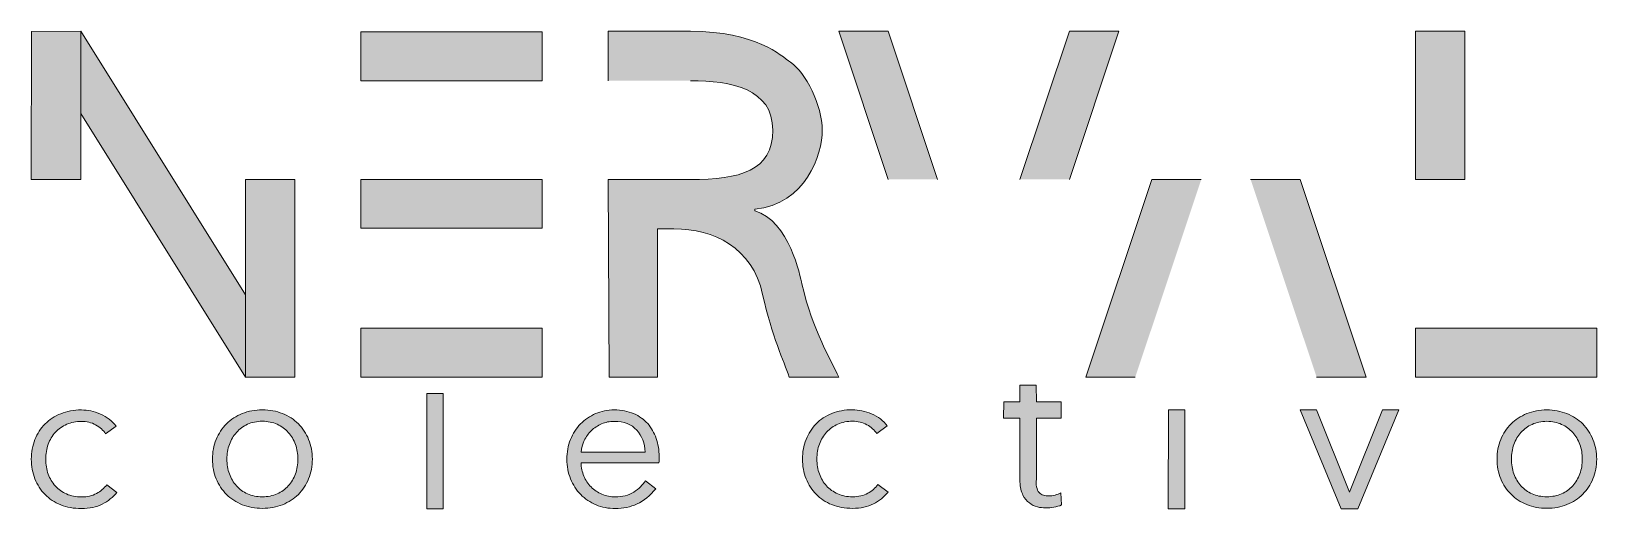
# Model space of a CAD drawing. Header units: inches. Extents: x 2 to 97, y -39 to -10.
import ezdxf

# ---------------------------------------------------------------- set-up
doc = ezdxf.new("R2010")
doc.units = ezdxf.units.IN
doc.header["$MEASUREMENT"] = 0
doc.layers.add('Layer 1', color=7, linetype='Continuous')

msp = doc.modelspace()

# ---------------------------------------------------------------- hatches: boundary and pattern name
at = {"layer": 'Layer 1', "true_color": 0xffffff}
h = msp.add_hatch(color=7, dxfattribs=at)
h.dxf.hatch_style = 2
h.paths.add_polyline_path([(2.019, -10.02), (5, -10), (5, -19), (2, -19)])
h = msp.add_hatch(color=7, dxfattribs=at)
h.dxf.hatch_style = 2
h.paths.add_polyline_path([(15, -31), (5, -15), (5, -10), (15, -26)])
h = msp.add_hatch(color=7, dxfattribs=at)
h.dxf.hatch_style = 2
h.paths.add_polyline_path([(22, -13), (33, -13), (33, -10.033), (22, -10.033)])
h = msp.add_hatch(color=7, dxfattribs=at)
h.dxf.hatch_style = 2
edge = h.paths.add_edge_path()
edge.add_spline(control_points=[(42, -13), (44.5, -13), (47, -13.5), (47, -16), (47, -18.5), (45, -19), (42, -19), (42, -19), (41, -19), (41, -19), (41, -19), (40, -19), (40, -19), (40, -19), (37, -19), (37, -19), (37, -19), (37.07, -31), (37.07, -31), (37.07, -31), (40, -31), (40, -31), (40, -31), (40, -22), (40, -22), (40, -22), (41, -22), (41, -22), (43.426, -22), (45.765, -23.127), (46.38, -25.988), (46.963, -28.572), (47.662, -30.016), (48, -31), (48, -31), (51, -31), (51, -31), (50.569, -30.016), (49.423, -28.236), (48.768, -25.34), (48.673, -24.923), (48, -21.5), (45.907, -20.903), (45.907, -20.903), (45.907, -20.811), (45.907, -20.811), (49, -20.5), (50, -17.5), (50, -16), (50, -14.5), (49, -12.5), (48.081, -11.878), (47.507, -11.49), (46, -10), (42, -10), (40.157, -10), (38.543, -10), (37, -10), (37, -10), (37, -13), (37, -13)], knot_values=[0, 0, 0, 0, 1, 1, 1, 2, 2, 2, 3, 3, 3, 4, 4, 4, 5, 5, 5, 6, 6, 6, 7, 7, 7, 8, 8, 8, 9, 9, 9, 10, 10, 10, 11, 11, 11, 12, 12, 12, 13, 13, 13, 14, 14, 14, 15, 15, 15, 16, 16, 16, 17, 17, 17, 18, 18, 18, 19, 19, 19, 20, 20, 20, 20], degree=3, periodic=0)
edge.add_line((37, -13), (42, -13))
h = msp.add_hatch(color=7, dxfattribs=at)
h.dxf.hatch_style = 2
h.paths.add_polyline_path([(57, -19), (54, -10), (51, -10), (54, -19)])
h = msp.add_hatch(color=7, dxfattribs=at)
h.dxf.hatch_style = 2
h.paths.add_polyline_path([(65, -19), (68, -10), (65, -10), (62, -19)])
h = msp.add_hatch(color=7, dxfattribs=at)
h.dxf.hatch_style = 2
h.paths.add_polyline_path([(89, -19), (89, -10), (86, -10), (86, -19)])
h = msp.add_hatch(color=7, dxfattribs=at)
h.dxf.hatch_style = 2
h.paths.add_polyline_path([(15, -31), (18, -31), (18, -19), (15, -19)])
h = msp.add_hatch(color=7, dxfattribs=at)
h.dxf.hatch_style = 2
h.paths.add_polyline_path([(22, -21.967), (33, -21.967), (33, -19), (22, -19)])
h = msp.add_hatch(color=7, dxfattribs=at)
h.dxf.hatch_style = 2
h.paths.add_polyline_path([(73, -19), (70, -19), (66, -31), (69, -31)])
h = msp.add_hatch(color=7, dxfattribs=at)
h.dxf.hatch_style = 2
h.paths.add_polyline_path([(80, -31), (83, -31), (79, -19), (76, -19)])
h = msp.add_hatch(color=7, dxfattribs=at)
h.dxf.hatch_style = 2
h.paths.add_polyline_path([(22, -31), (33, -31), (33, -28.033), (22, -28.033)])
h = msp.add_hatch(color=7, dxfattribs=at)
h.dxf.hatch_style = 2
h.paths.add_polyline_path([(86, -31), (97, -31), (97, -28.033), (86, -28.033)])
h = msp.add_hatch(color=7, dxfattribs=at)
h.dxf.hatch_style = 2
h.paths.add_polyline_path([(27, -39), (26, -39), (26, -32), (27, -32)])
h = msp.add_hatch(color=7, dxfattribs=at)
h.dxf.hatch_style = 2
edge = h.paths.add_edge_path()
edge.add_spline(control_points=[(64.5, -33.5), (64.5, -33.5), (63, -33.5), (63, -33.5), (63, -33.5), (63, -37), (63, -37), (63, -37.219), (62.966, -37.537), (63.006, -37.678), (63.046, -37.822), (63.086, -37.933), (63.164, -38.015), (63.241, -38.093), (63.323, -38.146), (63.43, -38.177), (63.537, -38.205), (63.646, -38.221), (63.768, -38.221), (63.883, -38.221), (64.001, -38.203), (64.127, -38.171), (64.254, -38.137), (64.371, -38.091), (64.486, -38.03), (64.486, -38.03), (64.522, -38.774), (64.522, -38.774), (64.375, -38.833), (64.224, -38.877), (64.063, -38.905), (63.904, -38.938), (63.73, -38.951), (63.543, -38.951), (63.388, -38.951), (63.224, -38.931), (63.054, -38.889), (62.882, -38.845), (62.725, -38.767), (62.575, -38.648), (62.43, -38.532), (62.272, -38.371), (62.179, -38.171), (62.085, -37.969), (62, -37.706), (62, -37.377), (62, -37.377), (62, -33.5), (62, -33.5), (62, -33.5), (61, -33.5), (61, -33.5), (61, -33.5), (61.019, -32.511), (61.019, -32.511), (61.019, -32.511), (62, -32.511), (62, -32.511), (62, -32.511), (62, -31.5), (62, -31.5), (62, -31.5), (62.982, -31.5), (62.982, -31.5), (62.982, -31.5), (63, -32.5), (63, -32.5), (63, -32.5), (64.5, -32.5), (64.5, -32.5), (64.5, -32.5), (64.5, -33.5), (64.5, -33.5)], knot_values=[0, 0, 0, 0, 1, 1, 1, 2, 2, 2, 3, 3, 3, 4, 4, 4, 5, 5, 5, 6, 6, 6, 7, 7, 7, 8, 8, 8, 9, 9, 9, 10, 10, 10, 11, 11, 11, 12, 12, 12, 13, 13, 13, 14, 14, 14, 15, 15, 15, 16, 16, 16, 17, 17, 17, 18, 18, 18, 19, 19, 19, 20, 20, 20, 21, 21, 21, 22, 22, 22, 23, 23, 23, 24, 24, 24, 24], degree=3, periodic=1)
h = msp.add_hatch(color=7, dxfattribs=at)
h.dxf.hatch_style = 2
edge = h.paths.add_edge_path()
edge.add_spline(control_points=[(6.507, -34.45), (6.369, -34.229), (6.168, -34.051), (5.905, -33.905), (5.643, -33.766), (5.357, -33.694), (5.048, -33.694), (4.717, -33.694), (4.417, -33.755), (4.15, -33.871), (3.882, -33.987), (3.654, -34.149), (3.463, -34.357), (3.273, -34.564), (3.128, -34.809), (3.027, -35.088), (2.925, -35.369), (2.874, -35.67), (2.874, -35.993), (2.874, -36.318), (2.925, -36.619), (3.027, -36.896), (3.128, -37.172), (3.271, -37.412), (3.457, -37.619), (3.644, -37.827), (3.871, -37.987), (4.138, -38.105), (4.405, -38.225), (4.705, -38.284), (5.037, -38.284), (5.401, -38.284), (5.709, -38.215), (5.96, -38.075), (6.212, -37.939), (6.418, -37.761), (6.58, -37.54), (6.58, -37.54), (7.2, -38.005), (7.2, -38.005), (6.957, -38.304), (6.66, -38.542), (6.306, -38.721), (5.955, -38.9), (5.531, -38.988), (5.037, -38.988), (4.576, -38.988), (4.158, -38.914), (3.786, -38.763), (3.414, -38.613), (3.095, -38.406), (2.832, -38.137), (2.569, -37.869), (2.364, -37.554), (2.219, -37.188), (2.073, -36.821), (2, -36.426), (2, -35.993), (2, -35.562), (2.073, -35.167), (2.219, -34.803), (2.364, -34.437), (2.569, -34.121), (2.832, -33.852), (3.095, -33.584), (3.414, -33.376), (3.786, -33.228), (4.158, -33.076), (4.576, -33), (5.037, -33), (5.417, -33), (5.805, -33.084), (6.197, -33.25), (6.59, -33.415), (6.908, -33.661), (7.151, -33.985), (7.151, -33.985), (6.507, -34.45), (6.507, -34.45)], knot_values=[0, 0, 0, 0, 1, 1, 1, 2, 2, 2, 3, 3, 3, 4, 4, 4, 5, 5, 5, 6, 6, 6, 7, 7, 7, 8, 8, 8, 9, 9, 9, 10, 10, 10, 11, 11, 11, 12, 12, 12, 13, 13, 13, 14, 14, 14, 15, 15, 15, 16, 16, 16, 17, 17, 17, 18, 18, 18, 19, 19, 19, 20, 20, 20, 21, 21, 21, 22, 22, 22, 23, 23, 23, 24, 24, 24, 25, 25, 25, 26, 26, 26, 26], degree=3, periodic=1)
h = msp.add_hatch(color=7, dxfattribs=at)
h.dxf.hatch_style = 2
edge = h.paths.add_edge_path()
edge.add_spline(control_points=[(19.055, -35.986), (19.055, -36.419), (18.98, -36.813), (18.831, -37.18), (18.681, -37.546), (18.472, -37.862), (18.206, -38.13), (17.938, -38.398), (17.618, -38.606), (17.245, -38.755), (16.873, -38.907), (16.464, -38.979), (16.019, -38.979), (15.582, -38.979), (15.177, -38.907), (14.804, -38.755), (14.432, -38.606), (14.112, -38.398), (13.845, -38.13), (13.578, -37.862), (13.369, -37.546), (13.219, -37.18), (13.069, -36.813), (12.995, -36.419), (12.995, -35.986), (12.995, -35.556), (13.069, -35.161), (13.219, -34.797), (13.369, -34.431), (13.578, -34.114), (13.845, -33.845), (14.112, -33.578), (14.432, -33.37), (14.804, -33.222), (15.177, -33.069), (15.582, -32.995), (16.019, -32.995), (16.464, -32.995), (16.873, -33.069), (17.245, -33.222), (17.618, -33.37), (17.938, -33.578), (18.206, -33.845), (18.472, -34.114), (18.681, -34.431), (18.831, -34.797), (18.98, -35.161), (19.055, -35.556), (19.055, -35.986)], knot_values=[0, 0, 0, 0, 1, 1, 1, 2, 2, 2, 3, 3, 3, 4, 4, 4, 5, 5, 5, 6, 6, 6, 7, 7, 7, 8, 8, 8, 9, 9, 9, 10, 10, 10, 11, 11, 11, 12, 12, 12, 13, 13, 13, 14, 14, 14, 15, 15, 15, 16, 16, 16, 16], degree=3, periodic=1)
edge = h.paths.add_edge_path()
edge.add_spline(control_points=[(18.18, -35.986), (18.18, -35.67), (18.13, -35.374), (18.03, -35.092), (17.928, -34.813), (17.784, -34.57), (17.598, -34.364), (17.411, -34.158), (17.185, -33.993), (16.918, -33.872), (16.65, -33.75), (16.351, -33.688), (16.019, -33.688), (15.687, -33.688), (15.389, -33.75), (15.125, -33.872), (14.863, -33.993), (14.639, -34.158), (14.452, -34.364), (14.265, -34.57), (14.122, -34.813), (14.021, -35.092), (13.919, -35.374), (13.87, -35.67), (13.87, -35.986), (13.87, -36.305), (13.919, -36.603), (14.021, -36.883), (14.122, -37.162), (14.265, -37.404), (14.452, -37.612), (14.639, -37.818), (14.863, -37.979), (15.125, -38.099), (15.389, -38.217), (15.687, -38.276), (16.019, -38.276), (16.351, -38.276), (16.65, -38.217), (16.918, -38.099), (17.185, -37.979), (17.411, -37.818), (17.598, -37.612), (17.784, -37.404), (17.928, -37.162), (18.03, -36.883), (18.13, -36.603), (18.18, -36.305), (18.18, -35.986)], knot_values=[0, 0, 0, 0, 1, 1, 1, 2, 2, 2, 3, 3, 3, 4, 4, 4, 5, 5, 5, 6, 6, 6, 7, 7, 7, 8, 8, 8, 9, 9, 9, 10, 10, 10, 11, 11, 11, 12, 12, 12, 13, 13, 13, 14, 14, 14, 15, 15, 15, 16, 16, 16, 16], degree=3, periodic=1)
h = msp.add_hatch(color=7, dxfattribs=at)
h.dxf.hatch_style = 2
edge = h.paths.add_edge_path()
edge.add_spline(control_points=[(40.1, -35.825), (40.1, -35.881), (40.1, -35.941), (40.1, -36.007), (40.1, -36.071), (40.096, -36.142), (40.088, -36.214), (40.088, -36.214), (35.364, -36.214), (35.364, -36.214), (35.372, -36.498), (35.429, -36.766), (35.535, -37.019), (35.64, -37.269), (35.787, -37.487), (35.973, -37.675), (36.16, -37.861), (36.379, -38.01), (36.631, -38.12), (36.882, -38.229), (37.154, -38.283), (37.447, -38.283), (37.876, -38.283), (38.247, -38.185), (38.56, -37.986), (38.872, -37.787), (39.11, -37.558), (39.272, -37.297), (39.272, -37.297), (39.893, -37.785), (39.893, -37.785), (39.552, -38.215), (39.177, -38.523), (38.767, -38.71), (38.357, -38.896), (37.917, -38.989), (37.447, -38.989), (37.024, -38.989), (36.633, -38.915), (36.272, -38.765), (35.91, -38.614), (35.6, -38.405), (35.341, -38.138), (35.081, -37.869), (34.875, -37.553), (34.726, -37.188), (34.575, -36.822), (34.5, -36.425), (34.5, -35.995), (34.5, -35.564), (34.573, -35.167), (34.72, -34.802), (34.865, -34.437), (35.069, -34.12), (35.328, -33.852), (35.587, -33.585), (35.893, -33.376), (36.241, -33.225), (36.59, -33.075), (36.967, -33), (37.374, -33), (37.82, -33), (38.213, -33.075), (38.554, -33.225), (38.895, -33.376), (39.179, -33.578), (39.406, -33.833), (39.633, -34.09), (39.806, -34.388), (39.924, -34.729), (40.042, -35.069), (40.1, -35.435), (40.1, -35.825)], knot_values=[0, 0, 0, 0, 1, 1, 1, 2, 2, 2, 3, 3, 3, 4, 4, 4, 5, 5, 5, 6, 6, 6, 7, 7, 7, 8, 8, 8, 9, 9, 9, 10, 10, 10, 11, 11, 11, 12, 12, 12, 13, 13, 13, 14, 14, 14, 15, 15, 15, 16, 16, 16, 17, 17, 17, 18, 18, 18, 19, 19, 19, 20, 20, 20, 21, 21, 21, 22, 22, 22, 23, 23, 23, 24, 24, 24, 24], degree=3, periodic=1)
edge = h.paths.add_edge_path()
edge.add_spline(control_points=[(39.259, -35.557), (39.236, -35.021), (39.063, -34.576), (38.743, -34.223), (38.422, -33.869), (37.965, -33.693), (37.374, -33.693), (37.098, -33.693), (36.841, -33.745), (36.606, -33.846), (36.371, -33.948), (36.165, -34.086), (35.986, -34.261), (35.807, -34.435), (35.665, -34.633), (35.559, -34.856), (35.454, -35.079), (35.393, -35.312), (35.376, -35.557), (35.376, -35.557), (39.259, -35.557), (39.259, -35.557)], knot_values=[0, 0, 0, 0, 1, 1, 1, 2, 2, 2, 3, 3, 3, 4, 4, 4, 5, 5, 5, 6, 6, 6, 7, 7, 7, 7], degree=3, periodic=1)
h = msp.add_hatch(color=7, dxfattribs=at)
h.dxf.hatch_style = 2
edge = h.paths.add_edge_path()
edge.add_spline(control_points=[(53.307, -34.439), (53.168, -34.219), (52.969, -34.04), (52.705, -33.895), (52.443, -33.755), (52.156, -33.684), (51.848, -33.684), (51.516, -33.684), (51.215, -33.744), (50.949, -33.86), (50.684, -33.977), (50.452, -34.139), (50.262, -34.347), (50.072, -34.554), (49.927, -34.798), (49.826, -35.077), (49.724, -35.358), (49.674, -35.659), (49.674, -35.982), (49.674, -36.308), (49.724, -36.608), (49.826, -36.886), (49.927, -37.161), (50.07, -37.401), (50.256, -37.608), (50.442, -37.816), (50.672, -37.977), (50.938, -38.095), (51.207, -38.214), (51.504, -38.273), (51.836, -38.273), (52.203, -38.273), (52.508, -38.204), (52.76, -38.064), (53.01, -37.929), (53.217, -37.75), (53.379, -37.529), (53.379, -37.529), (54, -37.994), (54, -37.994), (53.756, -38.293), (53.459, -38.531), (53.105, -38.71), (52.752, -38.89), (52.33, -38.978), (51.836, -38.978), (51.375, -38.978), (50.955, -38.903), (50.584, -38.752), (50.211, -38.603), (49.892, -38.396), (49.631, -38.126), (49.367, -37.858), (49.164, -37.543), (49.018, -37.177), (48.873, -36.811), (48.799, -36.415), (48.799, -35.982), (48.799, -35.552), (48.873, -35.156), (49.018, -34.792), (49.164, -34.426), (49.367, -34.11), (49.631, -33.841), (49.892, -33.573), (50.211, -33.365), (50.584, -33.217), (50.955, -33.065), (51.375, -32.989), (51.836, -32.989), (52.217, -32.989), (52.604, -33.073), (52.996, -33.239), (53.389, -33.404), (53.707, -33.65), (53.949, -33.975), (53.949, -33.975), (53.307, -34.439), (53.307, -34.439)], knot_values=[0, 0, 0, 0, 1, 1, 1, 2, 2, 2, 3, 3, 3, 4, 4, 4, 5, 5, 5, 6, 6, 6, 7, 7, 7, 8, 8, 8, 9, 9, 9, 10, 10, 10, 11, 11, 11, 12, 12, 12, 13, 13, 13, 14, 14, 14, 15, 15, 15, 16, 16, 16, 17, 17, 17, 18, 18, 18, 19, 19, 19, 20, 20, 20, 21, 21, 21, 22, 22, 22, 23, 23, 23, 24, 24, 24, 25, 25, 25, 26, 26, 26, 26], degree=3, periodic=1)
h = msp.add_hatch(color=7, dxfattribs=at)
h.dxf.hatch_style = 2
h.paths.add_polyline_path([(72, -39), (71, -39), (71.018, -33), (72, -33)])
h = msp.add_hatch(color=7, dxfattribs=at)
h.dxf.hatch_style = 2
h.paths.add_polyline_path([(82.5, -39), (81.5, -39), (79, -33), (80, -33), (82, -38), (84, -33), (85, -33)])
h = msp.add_hatch(color=7, dxfattribs=at)
h.dxf.hatch_style = 2
edge = h.paths.add_edge_path()
edge.add_spline(control_points=[(97, -35.986), (97, -36.418), (96.926, -36.812), (96.775, -37.178), (96.628, -37.544), (96.419, -37.859), (96.151, -38.126), (95.884, -38.395), (95.564, -38.602), (95.193, -38.751), (94.822, -38.901), (94.414, -38.975), (93.97, -38.975), (93.532, -38.975), (93.126, -38.901), (92.757, -38.751), (92.385, -38.602), (92.066, -38.395), (91.8, -38.126), (91.531, -37.859), (91.323, -37.544), (91.174, -37.178), (91.024, -36.812), (90.95, -36.418), (90.95, -35.986), (90.95, -35.557), (91.024, -35.162), (91.174, -34.799), (91.323, -34.433), (91.531, -34.117), (91.8, -33.849), (92.066, -33.582), (92.385, -33.375), (92.757, -33.226), (93.126, -33.075), (93.532, -33), (93.97, -33), (94.414, -33), (94.822, -33.075), (95.193, -33.226), (95.564, -33.375), (95.884, -33.582), (96.151, -33.849), (96.419, -34.117), (96.628, -34.433), (96.775, -34.799), (96.926, -35.162), (97, -35.557), (97, -35.986)], knot_values=[0, 0, 0, 0, 1, 1, 1, 2, 2, 2, 3, 3, 3, 4, 4, 4, 5, 5, 5, 6, 6, 6, 7, 7, 7, 8, 8, 8, 9, 9, 9, 10, 10, 10, 11, 11, 11, 12, 12, 12, 13, 13, 13, 14, 14, 14, 15, 15, 15, 16, 16, 16, 16], degree=3, periodic=1)
edge = h.paths.add_edge_path()
edge.add_spline(control_points=[(96.128, -35.986), (96.128, -35.671), (96.077, -35.375), (95.975, -35.095), (95.873, -34.816), (95.73, -34.572), (95.544, -34.367), (95.358, -34.16), (95.133, -33.996), (94.866, -33.876), (94.601, -33.754), (94.3, -33.692), (93.97, -33.692), (93.637, -33.692), (93.34, -33.754), (93.077, -33.876), (92.814, -33.996), (92.591, -34.16), (92.406, -34.367), (92.218, -34.572), (92.076, -34.816), (91.975, -35.095), (91.873, -35.375), (91.822, -35.671), (91.822, -35.986), (91.822, -36.304), (91.873, -36.602), (91.975, -36.88), (92.076, -37.16), (92.218, -37.402), (92.406, -37.609), (92.591, -37.816), (92.814, -37.977), (93.077, -38.095), (93.34, -38.213), (93.637, -38.272), (93.97, -38.272), (94.3, -38.272), (94.601, -38.213), (94.866, -38.095), (95.133, -37.977), (95.358, -37.816), (95.544, -37.609), (95.73, -37.402), (95.873, -37.16), (95.975, -36.88), (96.077, -36.602), (96.128, -36.304), (96.128, -35.986)], knot_values=[0, 0, 0, 0, 1, 1, 1, 2, 2, 2, 3, 3, 3, 4, 4, 4, 5, 5, 5, 6, 6, 6, 7, 7, 7, 8, 8, 8, 9, 9, 9, 10, 10, 10, 11, 11, 11, 12, 12, 12, 13, 13, 13, 14, 14, 14, 15, 15, 15, 16, 16, 16, 16], degree=3, periodic=1)

# ---------------------------------------------------------------- linework, layer by layer
at = {"layer": 'Layer 1', "lineweight": 0}
for points in [[(2.019, -10.02), (5, -10), (5, -19), (2, -19), (2.019, -10.02)], [(15, -31), (5, -15), (5, -10), (15, -26), (15, -31)], [(22, -13), (33, -13), (33, -10.033), (22, -10.033), (22, -13)], [(57, -19), (54, -10), (51, -10), (54, -19)], [(65, -19), (68, -10), (65, -10), (62, -19)], [(89, -19), (89, -10), (86, -10), (86, -19), (89, -19)], [(15, -31), (18, -31), (18, -19), (15, -19), (15, -31)], [(22, -21.967), (33, -21.967), (33, -19), (22, -19), (22, -21.967)], [(73, -19), (70, -19), (66, -31), (69, -31)], [(80, -31), (83, -31), (79, -19), (76, -19)], [(22, -31), (33, -31), (33, -28.033), (22, -28.033), (22, -31)], [(86, -31), (97, -31), (97, -28.033), (86, -28.033), (86, -31)], [(27, -39), (26, -39), (26, -32), (27, -32), (27, -39)], [(72, -39), (71, -39), (71.018, -33), (72, -33), (72, -39)], [(82.5, -39), (81.5, -39), (79, -33), (80, -33), (82, -38), (82, -38), (84, -33), (85, -33), (82.5, -39)]]:
    msp.add_lwpolyline(points, dxfattribs=at)
for points, knots in [([(42, -13), (44.5, -13), (47, -13.5), (47, -16), (47, -18.5), (45, -19), (42, -19), (42, -19), (41, -19), (41, -19), (41, -19), (40, -19), (40, -19), (40, -19), (37, -19), (37, -19), (37, -19), (37.07, -31), (37.07, -31), (37.07, -31), (40, -31), (40, -31), (40, -31), (40, -22), (40, -22), (40, -22), (41, -22), (41, -22), (43.426, -22), (45.765, -23.127), (46.38, -25.988), (46.963, -28.572), (47.662, -30.016), (48, -31), (48, -31), (51, -31), (51, -31), (50.569, -30.016), (49.423, -28.236), (48.768, -25.34), (48.673, -24.923), (48, -21.5), (45.907, -20.903), (45.907, -20.903), (45.907, -20.811), (45.907, -20.811), (49, -20.5), (50, -17.5), (50, -16), (50, -14.5), (49, -12.5), (48.081, -11.878), (47.507, -11.49), (46, -10), (42, -10), (40.157, -10), (38.543, -10), (37, -10), (37, -10), (37, -13), (37, -13)], [0, 0, 0, 0, 1, 1, 1, 2, 2, 2, 3, 3, 3, 4, 4, 4, 5, 5, 5, 6, 6, 6, 7, 7, 7, 8, 8, 8, 9, 9, 9, 10, 10, 10, 11, 11, 11, 12, 12, 12, 13, 13, 13, 14, 14, 14, 15, 15, 15, 16, 16, 16, 17, 17, 17, 18, 18, 18, 19, 19, 19, 20, 20, 20, 20]), ([(64.5, -33.5), (64.5, -33.5), (63, -33.5), (63, -33.5), (63, -33.5), (63, -37), (63, -37), (63, -37.219), (62.966, -37.537), (63.006, -37.678), (63.046, -37.822), (63.086, -37.933), (63.164, -38.015), (63.241, -38.093), (63.323, -38.146), (63.43, -38.177), (63.537, -38.205), (63.646, -38.221), (63.768, -38.221), (63.883, -38.221), (64.001, -38.203), (64.127, -38.171), (64.254, -38.137), (64.371, -38.091), (64.486, -38.03), (64.486, -38.03), (64.522, -38.774), (64.522, -38.774), (64.375, -38.833), (64.224, -38.877), (64.063, -38.905), (63.904, -38.938), (63.73, -38.951), (63.543, -38.951), (63.388, -38.951), (63.224, -38.931), (63.054, -38.889), (62.882, -38.845), (62.725, -38.767), (62.575, -38.648), (62.43, -38.532), (62.272, -38.371), (62.179, -38.171), (62.085, -37.969), (62, -37.706), (62, -37.377), (62, -37.377), (62, -33.5), (62, -33.5), (62, -33.5), (61, -33.5), (61, -33.5), (61, -33.5), (61.019, -32.511), (61.019, -32.511), (61.019, -32.511), (62, -32.511), (62, -32.511), (62, -32.511), (62, -31.5), (62, -31.5), (62, -31.5), (62.982, -31.5), (62.982, -31.5), (62.982, -31.5), (63, -32.5), (63, -32.5), (63, -32.5), (64.5, -32.5), (64.5, -32.5), (64.5, -32.5), (64.5, -33.5), (64.5, -33.5)], [0, 0, 0, 0, 1, 1, 1, 2, 2, 2, 3, 3, 3, 4, 4, 4, 5, 5, 5, 6, 6, 6, 7, 7, 7, 8, 8, 8, 9, 9, 9, 10, 10, 10, 11, 11, 11, 12, 12, 12, 13, 13, 13, 14, 14, 14, 15, 15, 15, 16, 16, 16, 17, 17, 17, 18, 18, 18, 19, 19, 19, 20, 20, 20, 21, 21, 21, 22, 22, 22, 23, 23, 23, 24, 24, 24, 24]), ([(6.507, -34.45), (6.369, -34.229), (6.168, -34.051), (5.905, -33.905), (5.643, -33.766), (5.357, -33.694), (5.048, -33.694), (4.717, -33.694), (4.417, -33.755), (4.15, -33.871), (3.882, -33.987), (3.654, -34.149), (3.463, -34.357), (3.273, -34.564), (3.128, -34.809), (3.027, -35.088), (2.925, -35.369), (2.874, -35.67), (2.874, -35.993), (2.874, -36.318), (2.925, -36.619), (3.027, -36.896), (3.128, -37.172), (3.271, -37.412), (3.457, -37.619), (3.644, -37.827), (3.871, -37.987), (4.138, -38.105), (4.405, -38.225), (4.705, -38.284), (5.037, -38.284), (5.401, -38.284), (5.709, -38.215), (5.96, -38.075), (6.212, -37.939), (6.418, -37.761), (6.58, -37.54), (6.58, -37.54), (7.2, -38.005), (7.2, -38.005), (6.957, -38.304), (6.66, -38.542), (6.306, -38.721), (5.955, -38.9), (5.531, -38.988), (5.037, -38.988), (4.576, -38.988), (4.158, -38.914), (3.786, -38.763), (3.414, -38.613), (3.095, -38.406), (2.832, -38.137), (2.569, -37.869), (2.364, -37.554), (2.219, -37.188), (2.073, -36.821), (2, -36.426), (2, -35.993), (2, -35.562), (2.073, -35.167), (2.219, -34.803), (2.364, -34.437), (2.569, -34.121), (2.832, -33.852), (3.095, -33.584), (3.414, -33.376), (3.786, -33.228), (4.158, -33.076), (4.576, -33), (5.037, -33), (5.417, -33), (5.805, -33.084), (6.197, -33.25), (6.59, -33.415), (6.908, -33.661), (7.151, -33.985), (7.151, -33.985), (6.507, -34.45), (6.507, -34.45)], [0, 0, 0, 0, 1, 1, 1, 2, 2, 2, 3, 3, 3, 4, 4, 4, 5, 5, 5, 6, 6, 6, 7, 7, 7, 8, 8, 8, 9, 9, 9, 10, 10, 10, 11, 11, 11, 12, 12, 12, 13, 13, 13, 14, 14, 14, 15, 15, 15, 16, 16, 16, 17, 17, 17, 18, 18, 18, 19, 19, 19, 20, 20, 20, 21, 21, 21, 22, 22, 22, 23, 23, 23, 24, 24, 24, 25, 25, 25, 26, 26, 26, 26]), ([(19.055, -35.986), (19.055, -36.419), (18.98, -36.813), (18.831, -37.18), (18.681, -37.546), (18.472, -37.862), (18.206, -38.13), (17.938, -38.398), (17.618, -38.606), (17.245, -38.755), (16.873, -38.907), (16.464, -38.979), (16.019, -38.979), (15.582, -38.979), (15.177, -38.907), (14.804, -38.755), (14.432, -38.606), (14.112, -38.398), (13.845, -38.13), (13.578, -37.862), (13.369, -37.546), (13.219, -37.18), (13.069, -36.813), (12.995, -36.419), (12.995, -35.986), (12.995, -35.556), (13.069, -35.161), (13.219, -34.797), (13.369, -34.431), (13.578, -34.114), (13.845, -33.845), (14.112, -33.578), (14.432, -33.37), (14.804, -33.222), (15.177, -33.069), (15.582, -32.995), (16.019, -32.995), (16.464, -32.995), (16.873, -33.069), (17.245, -33.222), (17.618, -33.37), (17.938, -33.578), (18.206, -33.845), (18.472, -34.114), (18.681, -34.431), (18.831, -34.797), (18.98, -35.161), (19.055, -35.556), (19.055, -35.986)], [0, 0, 0, 0, 1, 1, 1, 2, 2, 2, 3, 3, 3, 4, 4, 4, 5, 5, 5, 6, 6, 6, 7, 7, 7, 8, 8, 8, 9, 9, 9, 10, 10, 10, 11, 11, 11, 12, 12, 12, 13, 13, 13, 14, 14, 14, 15, 15, 15, 16, 16, 16, 16]), ([(40.1, -35.825), (40.1, -35.881), (40.1, -35.941), (40.1, -36.007), (40.1, -36.071), (40.096, -36.142), (40.088, -36.214), (40.088, -36.214), (35.364, -36.214), (35.364, -36.214), (35.372, -36.498), (35.429, -36.766), (35.535, -37.019), (35.64, -37.269), (35.787, -37.487), (35.973, -37.675), (36.16, -37.861), (36.379, -38.01), (36.631, -38.12), (36.882, -38.229), (37.154, -38.283), (37.447, -38.283), (37.876, -38.283), (38.247, -38.185), (38.56, -37.986), (38.872, -37.787), (39.11, -37.558), (39.272, -37.297), (39.272, -37.297), (39.893, -37.785), (39.893, -37.785), (39.552, -38.215), (39.177, -38.523), (38.767, -38.71), (38.357, -38.896), (37.917, -38.989), (37.447, -38.989), (37.024, -38.989), (36.633, -38.915), (36.272, -38.765), (35.91, -38.614), (35.6, -38.405), (35.341, -38.138), (35.081, -37.869), (34.875, -37.553), (34.726, -37.188), (34.575, -36.822), (34.5, -36.425), (34.5, -35.995), (34.5, -35.564), (34.573, -35.167), (34.72, -34.802), (34.865, -34.437), (35.069, -34.12), (35.328, -33.852), (35.587, -33.585), (35.893, -33.376), (36.241, -33.225), (36.59, -33.075), (36.967, -33), (37.374, -33), (37.82, -33), (38.213, -33.075), (38.554, -33.225), (38.895, -33.376), (39.179, -33.578), (39.406, -33.833), (39.633, -34.09), (39.806, -34.388), (39.924, -34.729), (40.042, -35.069), (40.1, -35.435), (40.1, -35.825)], [0, 0, 0, 0, 1, 1, 1, 2, 2, 2, 3, 3, 3, 4, 4, 4, 5, 5, 5, 6, 6, 6, 7, 7, 7, 8, 8, 8, 9, 9, 9, 10, 10, 10, 11, 11, 11, 12, 12, 12, 13, 13, 13, 14, 14, 14, 15, 15, 15, 16, 16, 16, 17, 17, 17, 18, 18, 18, 19, 19, 19, 20, 20, 20, 21, 21, 21, 22, 22, 22, 23, 23, 23, 24, 24, 24, 24]), ([(53.307, -34.439), (53.168, -34.219), (52.969, -34.04), (52.705, -33.895), (52.443, -33.755), (52.156, -33.684), (51.848, -33.684), (51.516, -33.684), (51.215, -33.744), (50.949, -33.86), (50.684, -33.977), (50.452, -34.139), (50.262, -34.347), (50.072, -34.554), (49.927, -34.798), (49.826, -35.077), (49.724, -35.358), (49.674, -35.659), (49.674, -35.982), (49.674, -36.308), (49.724, -36.608), (49.826, -36.886), (49.927, -37.161), (50.07, -37.401), (50.256, -37.608), (50.442, -37.816), (50.672, -37.977), (50.938, -38.095), (51.207, -38.214), (51.504, -38.273), (51.836, -38.273), (52.203, -38.273), (52.508, -38.204), (52.76, -38.064), (53.01, -37.929), (53.217, -37.75), (53.379, -37.529), (53.379, -37.529), (54, -37.994), (54, -37.994), (53.756, -38.293), (53.459, -38.531), (53.105, -38.71), (52.752, -38.89), (52.33, -38.978), (51.836, -38.978), (51.375, -38.978), (50.955, -38.903), (50.584, -38.752), (50.211, -38.603), (49.892, -38.396), (49.631, -38.126), (49.367, -37.858), (49.164, -37.543), (49.018, -37.177), (48.873, -36.811), (48.799, -36.415), (48.799, -35.982), (48.799, -35.552), (48.873, -35.156), (49.018, -34.792), (49.164, -34.426), (49.367, -34.11), (49.631, -33.841), (49.892, -33.573), (50.211, -33.365), (50.584, -33.217), (50.955, -33.065), (51.375, -32.989), (51.836, -32.989), (52.217, -32.989), (52.604, -33.073), (52.996, -33.239), (53.389, -33.404), (53.707, -33.65), (53.949, -33.975), (53.949, -33.975), (53.307, -34.439), (53.307, -34.439)], [0, 0, 0, 0, 1, 1, 1, 2, 2, 2, 3, 3, 3, 4, 4, 4, 5, 5, 5, 6, 6, 6, 7, 7, 7, 8, 8, 8, 9, 9, 9, 10, 10, 10, 11, 11, 11, 12, 12, 12, 13, 13, 13, 14, 14, 14, 15, 15, 15, 16, 16, 16, 17, 17, 17, 18, 18, 18, 19, 19, 19, 20, 20, 20, 21, 21, 21, 22, 22, 22, 23, 23, 23, 24, 24, 24, 25, 25, 25, 26, 26, 26, 26]), ([(97, -35.986), (97, -36.418), (96.926, -36.812), (96.775, -37.178), (96.628, -37.544), (96.419, -37.859), (96.151, -38.126), (95.884, -38.395), (95.564, -38.602), (95.193, -38.751), (94.822, -38.901), (94.414, -38.975), (93.97, -38.975), (93.532, -38.975), (93.126, -38.901), (92.757, -38.751), (92.385, -38.602), (92.066, -38.395), (91.8, -38.126), (91.531, -37.859), (91.323, -37.544), (91.174, -37.178), (91.024, -36.812), (90.95, -36.418), (90.95, -35.986), (90.95, -35.557), (91.024, -35.162), (91.174, -34.799), (91.323, -34.433), (91.531, -34.117), (91.8, -33.849), (92.066, -33.582), (92.385, -33.375), (92.757, -33.226), (93.126, -33.075), (93.532, -33), (93.97, -33), (94.414, -33), (94.822, -33.075), (95.193, -33.226), (95.564, -33.375), (95.884, -33.582), (96.151, -33.849), (96.419, -34.117), (96.628, -34.433), (96.775, -34.799), (96.926, -35.162), (97, -35.557), (97, -35.986)], [0, 0, 0, 0, 1, 1, 1, 2, 2, 2, 3, 3, 3, 4, 4, 4, 5, 5, 5, 6, 6, 6, 7, 7, 7, 8, 8, 8, 9, 9, 9, 10, 10, 10, 11, 11, 11, 12, 12, 12, 13, 13, 13, 14, 14, 14, 15, 15, 15, 16, 16, 16, 16]), ([(18.18, -35.986), (18.18, -35.67), (18.13, -35.374), (18.03, -35.092), (17.928, -34.813), (17.784, -34.57), (17.598, -34.364), (17.411, -34.158), (17.185, -33.993), (16.918, -33.872), (16.65, -33.75), (16.351, -33.688), (16.019, -33.688), (15.687, -33.688), (15.389, -33.75), (15.125, -33.872), (14.863, -33.993), (14.639, -34.158), (14.452, -34.364), (14.265, -34.57), (14.122, -34.813), (14.021, -35.092), (13.919, -35.374), (13.87, -35.67), (13.87, -35.986), (13.87, -36.305), (13.919, -36.603), (14.021, -36.883), (14.122, -37.162), (14.265, -37.404), (14.452, -37.612), (14.639, -37.818), (14.863, -37.979), (15.125, -38.099), (15.389, -38.217), (15.687, -38.276), (16.019, -38.276), (16.351, -38.276), (16.65, -38.217), (16.918, -38.099), (17.185, -37.979), (17.411, -37.818), (17.598, -37.612), (17.784, -37.404), (17.928, -37.162), (18.03, -36.883), (18.13, -36.603), (18.18, -36.305), (18.18, -35.986)], [0, 0, 0, 0, 1, 1, 1, 2, 2, 2, 3, 3, 3, 4, 4, 4, 5, 5, 5, 6, 6, 6, 7, 7, 7, 8, 8, 8, 9, 9, 9, 10, 10, 10, 11, 11, 11, 12, 12, 12, 13, 13, 13, 14, 14, 14, 15, 15, 15, 16, 16, 16, 16]), ([(39.259, -35.557), (39.236, -35.021), (39.063, -34.576), (38.743, -34.223), (38.422, -33.869), (37.965, -33.693), (37.374, -33.693), (37.098, -33.693), (36.841, -33.745), (36.606, -33.846), (36.371, -33.948), (36.165, -34.086), (35.986, -34.261), (35.807, -34.435), (35.665, -34.633), (35.559, -34.856), (35.454, -35.079), (35.393, -35.312), (35.376, -35.557), (35.376, -35.557), (39.259, -35.557), (39.259, -35.557)], [0, 0, 0, 0, 1, 1, 1, 2, 2, 2, 3, 3, 3, 4, 4, 4, 5, 5, 5, 6, 6, 6, 7, 7, 7, 7]), ([(96.128, -35.986), (96.128, -35.671), (96.077, -35.375), (95.975, -35.095), (95.873, -34.816), (95.73, -34.572), (95.544, -34.367), (95.358, -34.16), (95.133, -33.996), (94.866, -33.876), (94.601, -33.754), (94.3, -33.692), (93.97, -33.692), (93.637, -33.692), (93.34, -33.754), (93.077, -33.876), (92.814, -33.996), (92.591, -34.16), (92.406, -34.367), (92.218, -34.572), (92.076, -34.816), (91.975, -35.095), (91.873, -35.375), (91.822, -35.671), (91.822, -35.986), (91.822, -36.304), (91.873, -36.602), (91.975, -36.88), (92.076, -37.16), (92.218, -37.402), (92.406, -37.609), (92.591, -37.816), (92.814, -37.977), (93.077, -38.095), (93.34, -38.213), (93.637, -38.272), (93.97, -38.272), (94.3, -38.272), (94.601, -38.213), (94.866, -38.095), (95.133, -37.977), (95.358, -37.816), (95.544, -37.609), (95.73, -37.402), (95.873, -37.16), (95.975, -36.88), (96.077, -36.602), (96.128, -36.304), (96.128, -35.986)], [0, 0, 0, 0, 1, 1, 1, 2, 2, 2, 3, 3, 3, 4, 4, 4, 5, 5, 5, 6, 6, 6, 7, 7, 7, 8, 8, 8, 9, 9, 9, 10, 10, 10, 11, 11, 11, 12, 12, 12, 13, 13, 13, 14, 14, 14, 15, 15, 15, 16, 16, 16, 16])]:
    msp.add_open_spline(points, degree=3, knots=knots, dxfattribs=at)

doc.saveas('drawing.dxf')
